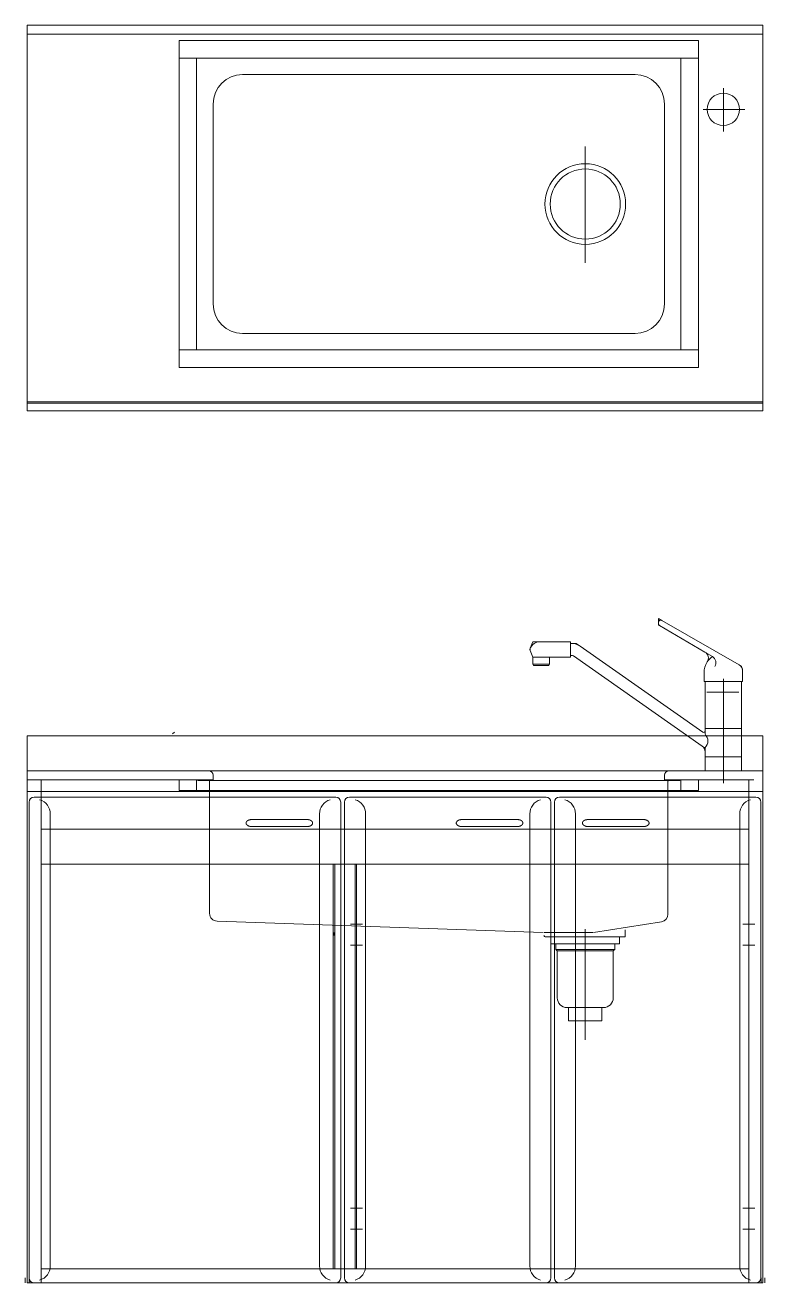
# Model space of a CAD drawing. Header units: metres. Extents: x 249 to 294.6, y -135.5 to -107.4.
# Drawn here: x 288.92 to 289.975, y -126.093 to -124.3 of the extents above; entities that cross this region are included whole.
import ezdxf

# ---------------------------------------------------------------- set-up
doc = ezdxf.new("R2010")
doc.units = ezdxf.units.M
doc.header["$MEASUREMENT"] = 0
doc.layers.add('A. muebles', color=152, linetype='Continuous', lineweight=15)

msp = doc.modelspace()

# ---------------------------------------------------------------- linework, layer by layer
at = {"layer": 'A. muebles'}
for p, q in [((289.9724, -124.2999), (288.9224, -124.2999)), ((288.9224, -124.2999), (288.9224, -124.3129)), ((289.9724, -124.2999), (289.9724, -124.8499)), ((288.9224, -124.3129), (288.9224, -124.8499)), ((288.9224, -124.3129), (289.9724, -124.3129)), ((289.1394, -124.3469), (289.1394, -124.3219)), ((289.1394, -124.3219), (289.8804, -124.3219)), ((289.8804, -124.3219), (289.8804, -124.3469)), ((289.1394, -124.7629), (289.1394, -124.3469)), ((289.1644, -124.3469), (289.1394, -124.3469)), ((289.1644, -124.3469), (289.1644, -124.7629)), ((289.8554, -124.3469), (289.1644, -124.3469)), ((289.8804, -124.3469), (289.8554, -124.3469)), ((289.8554, -124.3469), (289.8554, -124.7629)), ((289.8804, -124.7629), (289.8804, -124.3469)), ((289.7899, -124.3704), (289.2299, -124.3704)), ((289.9159, -124.4514), (289.9159, -124.3898)), ((289.1879, -124.4124), (289.1879, -124.6974)), ((289.8319, -124.6974), (289.8319, -124.4124)), ((289.9389, -124.4199), (289.887, -124.4199)), ((289.9466, -124.4199), (289.9389, -124.4199)), ((289.7189, -124.4731), (289.7189, -124.6389)), ((289.2299, -124.7394), (289.7899, -124.7394)), ((289.1394, -124.7629), (289.1394, -124.7879)), ((289.1644, -124.7629), (289.1394, -124.7629)), ((289.8554, -124.7629), (289.1644, -124.7629)), ((289.8804, -124.7629), (289.8554, -124.7629)), ((289.8804, -124.7879), (289.8804, -124.7629)), ((289.1394, -124.7879), (289.8804, -124.7879)), ((288.9224, -124.8369), (289.9725, -124.8369)), ((289.9716, -124.8389), (288.9224, -124.8389)), ((289.9724, -124.8499), (288.9224, -124.8499)), ((289.8234, -125.151), (289.8234, -125.1458)), ((289.8234, -125.1458), (289.8279, -125.1484)), ((289.8234, -125.1533), (289.8234, -125.151)), ((289.8279, -125.1484), (289.9383, -125.212)), ((289.8234, -125.1551), (289.8234, -125.1533)), ((289.8249, -125.1559), (289.8234, -125.1551)), ((289.8895, -125.1937), (289.8249, -125.1559)), ((289.6439, -125.1788), (289.6405, -125.1881)), ((289.6544, -125.1788), (289.6439, -125.1788)), ((289.6979, -125.1788), (289.6544, -125.1788)), ((289.6979, -125.2008), (289.6979, -125.1788)), ((289.6991, -125.1813), (289.6979, -125.1813)), ((289.706, -125.1813), (289.6991, -125.1813)), ((289.7117, -125.1853), (289.706, -125.1813)), ((289.8868, -125.3079), (289.7117, -125.1853)), ((289.6405, -125.1881), (289.6399, -125.1898)), ((289.6403, -125.1887), (289.6399, -125.1898)), ((289.6399, -125.1898), (289.6405, -125.1915)), ((289.6405, -125.1915), (289.6439, -125.2008)), ((289.6439, -125.2008), (289.6979, -125.2008)), ((289.6439, -125.2008), (289.6439, -125.2108)), ((289.6679, -125.2108), (289.6679, -125.2008)), ((289.6979, -125.1983), (289.6991, -125.1983)), ((289.6991, -125.1983), (289.7007, -125.1983)), ((289.7007, -125.1983), (289.702, -125.1992)), ((289.702, -125.1992), (289.8856, -125.3278)), ((289.9004, -125.2001), (289.8895, -125.1937)), ((289.6439, -125.2108), (289.6679, -125.2108)), ((289.6439, -125.2108), (289.6449, -125.2128)), ((289.6449, -125.2128), (289.6669, -125.2128)), ((289.6669, -125.2128), (289.6679, -125.2108)), ((289.8884, -125.2358), (289.8884, -125.2228)), ((289.9383, -125.212), (289.942, -125.2142)), ((289.9434, -125.2228), (289.9434, -125.2358)), ((289.8884, -125.2358), (289.8914, -125.2358)), ((289.8899, -125.2408), (289.8899, -125.3062)), ((289.9434, -125.2358), (289.8914, -125.2358)), ((289.9159, -125.2317), (289.9159, -125.3806)), ((289.9419, -125.3628), (289.9419, -125.2408)), ((289.8925, -125.2508), (289.9379, -125.2508)), ((289.133, -125.3079), (289.1299, -125.3101)), ((289.9419, -125.3028), (289.8899, -125.3028)), ((289.8899, -125.3062), (289.8899, -125.3101)), ((288.9224, -125.3129), (288.9224, -125.3759)), ((289.1555, -125.3129), (288.9224, -125.3129)), ((289.8643, -125.3129), (289.1555, -125.3129)), ((289.9419, -125.3129), (289.8643, -125.3129)), ((289.8856, -125.3278), (289.8899, -125.3308)), ((289.9419, -125.3129), (289.9724, -125.3129)), ((289.9724, -125.3129), (289.9724, -125.3759)), ((289.8899, -125.336), (289.8899, -125.3308)), ((289.8899, -125.3628), (289.8899, -125.336)), ((289.9419, -125.3428), (289.8899, -125.3428)), ((289.9724, -125.3629), (288.9224, -125.3629)), ((288.9224, -125.3924), (288.9224, -125.3759)), ((288.9224, -125.3924), (288.9224, -125.3759)), ((288.9224, -125.3924), (288.9224, -125.3759)), ((288.9224, -125.3759), (288.9224, -125.3924)), ((288.9224, -125.3924), (288.9224, -125.3759)), ((288.9424, -125.3759), (288.9224, -125.3759)), ((288.9224, -125.3924), (288.9224, -125.3759)), ((288.9224, -125.3759), (288.9224, -125.3924)), ((288.9224, -126.0929), (288.9224, -125.3772)), ((288.9224, -126.0929), (288.9224, -125.3772)), ((288.9224, -126.0929), (288.9224, -125.3772)), ((288.9224, -126.0929), (288.9224, -125.3772)), ((288.9424, -125.3759), (289.1659, -125.3759)), ((288.9424, -125.3934), (288.9424, -125.3759)), ((289.1394, -125.3759), (289.1394, -125.3909)), ((289.1644, -125.3909), (289.1644, -125.3759)), ((289.1659, -125.3759), (289.1879, -125.3759)), ((289.1659, -125.3769), (289.1659, -125.3759)), ((289.1659, -125.3769), (289.8379, -125.3769)), ((289.1829, -125.5663), (289.1829, -125.3779)), ((289.1879, -125.3759), (289.1879, -125.3689)), ((289.8319, -125.3759), (289.8319, -125.3689)), ((289.8331, -125.3757), (289.9594, -125.3757)), ((289.8369, -125.3779), (289.8369, -125.5673)), ((289.8539, -125.3769), (289.8379, -125.3769)), ((289.8539, -125.3759), (289.8539, -125.3769)), ((289.8554, -125.3759), (289.8554, -125.3909)), ((289.8774, -125.3759), (289.8787, -125.3759)), ((289.8774, -125.3759), (289.8787, -125.3759)), ((289.8804, -125.3909), (289.8804, -125.3759)), ((289.9524, -125.4002), (289.9524, -125.3757)), ((289.9724, -125.3924), (289.9724, -125.3759)), ((289.9724, -125.3924), (289.9724, -125.3759)), ((289.9724, -125.3924), (289.9724, -125.3759)), ((289.9724, -125.3759), (289.9724, -125.3924)), ((288.9224, -126.0929), (288.9224, -125.3924)), ((288.9224, -125.3924), (288.9224, -126.0929)), ((288.9224, -126.0929), (288.9224, -125.3924)), ((288.9224, -126.0929), (288.9224, -125.3924)), ((288.9224, -125.3924), (288.9224, -126.0929)), ((288.9224, -126.0929), (288.9224, -125.3924)), ((288.9224, -126.0929), (288.9224, -125.3924)), ((288.9224, -125.4233), (288.9224, -125.3924)), ((288.9224, -126.0929), (288.9224, -125.3924)), ((288.9224, -125.3924), (288.9224, -126.0929)), ((288.9224, -126.0929), (288.9224, -125.3924)), ((288.9224, -126.0929), (288.9224, -125.3924)), ((288.9224, -125.4233), (288.9224, -125.3924)), ((288.9354, -125.3924), (288.9224, -125.3924)), ((288.9224, -125.3924), (288.9224, -126.0929)), ((288.9224, -126.0929), (288.9224, -125.3924)), ((288.9224, -126.0929), (288.9224, -125.3924)), ((288.9224, -125.3924), (288.9224, -126.0929)), ((288.9224, -126.0929), (288.9224, -125.3924)), ((288.9224, -126.0929), (288.9224, -125.3924)), ((288.9224, -125.4233), (288.9224, -125.3924)), ((288.9224, -126.0929), (288.9224, -125.3924)), ((288.9224, -125.3924), (288.9224, -126.0929)), ((288.9224, -126.0929), (288.9224, -125.3924)), ((288.9224, -126.0929), (288.9224, -125.3924)), ((288.9224, -125.4233), (288.9224, -125.3924)), ((289.3629, -125.4004), (288.9324, -125.4004)), ((289.9524, -125.3924), (288.9354, -125.3924)), ((288.9424, -125.4004), (288.9424, -125.3934)), ((288.9424, -125.4969), (288.9424, -125.4004)), ((289.1394, -125.3909), (289.1644, -125.3909)), ((289.1644, -125.3909), (289.8554, -125.3909)), ((289.6629, -125.4004), (289.3824, -125.4004)), ((289.9624, -125.4004), (289.6819, -125.4004)), ((289.8554, -125.3909), (289.8804, -125.3909)), ((289.8969, -125.3924), (289.9469, -125.3924)), ((289.8969, -125.3924), (289.9469, -125.3924)), ((289.9524, -125.3924), (289.9724, -125.3924)), ((289.9524, -125.3924), (289.9524, -125.4004)), ((289.9524, -125.4967), (289.9524, -125.4002)), ((289.9724, -125.3924), (289.9724, -126.0929)), ((289.9724, -125.3924), (289.9724, -126.0929)), ((289.9724, -126.0929), (289.9724, -125.3924)), ((289.9724, -126.0929), (289.9724, -125.3924)), ((289.9724, -126.0929), (289.9724, -125.3924)), ((289.9724, -125.3924), (289.9724, -126.0929)), ((289.9724, -126.0929), (289.9724, -125.3924)), ((289.9724, -125.4233), (289.9724, -125.3924)), ((289.9724, -126.0929), (289.9724, -125.3924)), ((289.9724, -125.3924), (289.9724, -126.0929)), ((289.9724, -126.0929), (289.9724, -125.3924)), ((289.9724, -126.0929), (289.9724, -125.3924)), ((289.9724, -125.4233), (289.9724, -125.3924)), ((288.9224, -126.0929), (288.9224, -125.4029)), ((288.9224, -126.0929), (288.9224, -125.4029)), ((288.9224, -126.0929), (288.9224, -125.4029)), ((288.9224, -126.0929), (288.9224, -125.4029)), ((288.9224, -126.0929), (288.9224, -125.4029)), ((288.9254, -126.0859), (288.9254, -125.4074)), ((289.3699, -126.0859), (289.3699, -125.4074)), ((289.3754, -126.0859), (289.3754, -125.4074)), ((289.6699, -126.0859), (289.6699, -125.4074)), ((289.6749, -126.0859), (289.6749, -125.4074)), ((289.9694, -126.0859), (289.9694, -125.4074)), ((289.9724, -126.0929), (289.9724, -125.4029)), ((289.9724, -126.0929), (289.9724, -125.4029)), ((288.9554, -126.0689), (288.9554, -125.4244)), ((289.2429, -125.4324), (289.3219, -125.4324)), ((289.3399, -126.0689), (289.3399, -125.4244)), ((289.3399, -125.4244), (289.3399, -126.0689)), ((289.4054, -126.0689), (289.4054, -125.4244)), ((289.5428, -125.4324), (289.6218, -125.4324)), ((289.6399, -126.0689), (289.6399, -125.4244)), ((289.7049, -126.0689), (289.7049, -125.4244)), ((289.7229, -125.4324), (289.8019, -125.4324)), ((289.9394, -125.4244), (289.9394, -126.0689)), ((288.9424, -125.4459), (289.9524, -125.4459)), ((289.2429, -125.4424), (289.3219, -125.4424)), ((289.5428, -125.4424), (289.6218, -125.4424)), ((289.7229, -125.4424), (289.8019, -125.4424)), ((288.9424, -125.4959), (289.3574, -125.4959)), ((288.9424, -125.4969), (288.9424, -126.0729)), ((289.3574, -125.4959), (289.3904, -125.4959)), ((289.3594, -125.4959), (289.3594, -126.0729)), ((289.3614, -126.0729), (289.3614, -125.4959)), ((289.3904, -125.4959), (289.3924, -125.4959)), ((289.3904, -126.0729), (289.3904, -125.4959)), ((289.3924, -126.0729), (289.3924, -125.4959)), ((289.3924, -125.4959), (289.9524, -125.4959)), ((289.9524, -125.4967), (289.9524, -126.0727)), ((289.1935, -125.5772), (289.6589, -125.5935)), ((289.3838, -125.5814), (289.4009, -125.5814)), ((289.8276, -125.5782), (289.7307, -125.5933)), ((289.9438, -125.5814), (289.9609, -125.5814)), ((289.3599, -125.5945), (289.3599, -125.5975)), ((289.7299, -125.5934), (289.6601, -125.5934)), ((289.7189, -125.5995), (289.6619, -125.5995)), ((289.6699, -125.6095), (289.6699, -125.5995)), ((289.7189, -125.5886), (289.7189, -125.7466)), ((289.7189, -125.5995), (289.7759, -125.5995)), ((289.7679, -125.6095), (289.7679, -125.5995)), ((289.7759, -125.5995), (289.7759, -125.5895)), ((289.3838, -125.6114), (289.4009, -125.6114)), ((289.6754, -125.6095), (289.6699, -125.6095)), ((289.6754, -125.6095), (289.7624, -125.6095)), ((289.6769, -125.6095), (289.6769, -125.6175)), ((289.6769, -125.6175), (289.7609, -125.6175)), ((289.6769, -125.6175), (289.6789, -125.6195)), ((289.7589, -125.6195), (289.7609, -125.6175)), ((289.7609, -125.6175), (289.7609, -125.6095)), ((289.7624, -125.6095), (289.7679, -125.6095)), ((289.9438, -125.6114), (289.9609, -125.6114)), ((289.6789, -125.6195), (289.7589, -125.6195)), ((289.6789, -125.6865), (289.6789, -125.6195)), ((289.7589, -125.6865), (289.7589, -125.6195)), ((289.6952, -125.7005), (289.6929, -125.7005)), ((289.6952, -125.7005), (289.7426, -125.7005)), ((289.6952, -125.7195), (289.6952, -125.7005)), ((289.7426, -125.7005), (289.7449, -125.7005)), ((289.7426, -125.7195), (289.7426, -125.7005)), ((289.6952, -125.7195), (289.7426, -125.7195)), ((289.3838, -125.9864), (289.4009, -125.9864)), ((289.9438, -125.9864), (289.9609, -125.9864)), ((289.3838, -126.0164), (289.4009, -126.0164)), ((289.9438, -126.0164), (289.9609, -126.0164)), ((288.9424, -126.0729), (289.3574, -126.0729)), ((288.9424, -126.0729), (288.9424, -126.0929)), ((289.3574, -126.0729), (289.3904, -126.0729)), ((289.3904, -126.0729), (289.3924, -126.0729)), ((289.3924, -126.0729), (289.9524, -126.0729)), ((289.9524, -126.0929), (289.9524, -126.0729)), ((288.9197, -126.0929), (288.9197, -126.0859)), ((288.9197, -126.0929), (288.9197, -126.0859)), ((288.9197, -126.0929), (288.9197, -126.0859)), ((288.9197, -126.0929), (288.9197, -126.0859)), ((288.9224, -126.0929), (288.9324, -126.0929)), ((288.9252, -126.0859), (288.9252, -126.0929)), ((288.9252, -126.0859), (288.9252, -126.0929)), ((288.9424, -126.0929), (288.9324, -126.0929)), ((289.6749, -126.0929), (288.9424, -126.0929)), ((289.9524, -126.0929), (289.6699, -126.0929)), ((289.9524, -126.0929), (289.6819, -126.0929)), ((289.9724, -126.0929), (289.9524, -126.0929)), ((289.9524, -126.0929), (289.9624, -126.0929)), ((289.9524, -126.0929), (289.9724, -126.0929)), ((289.9694, -126.0929), (289.9724, -126.0929)), ((289.9697, -126.0929), (289.9697, -126.0859)), ((289.9752, -126.0859), (289.9752, -126.0929))]:
    msp.add_line(p, q, dxfattribs=at)
for centre, radius in [((289.9159, -124.4199), 0.023), ((289.7189, -124.5549), 0.0575), ((289.7189, -124.5549), 0.05)]:
    msp.add_circle(centre, radius, dxfattribs=at)
for centre, radius, start, end in [((289.2299, -124.4124), 0.042, 90, 180), ((289.7899, -124.4124), 0.042, 0, 90), ((289.2299, -124.6974), 0.042, 180, 270), ((289.7899, -124.6974), 0.042, 270, 0), ((289.8264, -125.151), 0.003, 60.0374, 180), ((289.8264, -125.1533), 0.003, 180, 239.7033), ((289.6544, -125.1938), 0.015, 90, 160.0169), ((289.6991, -125.2033), 0.022, 55, 90), ((289.6452, -125.1898), 0.005, 160.0169, 199.9831), ((289.6991, -125.2033), 0.005, 55, 90), ((289.8845, -125.2023), 0.01, 326.8854, 59.7033), ((289.9159, -125.2228), 0.0275, 124.1929, 146.8854), ((289.8954, -125.2087), 0.01, 326.8854, 59.7033), ((289.9159, -125.2228), 0.0275, 146.8854, 180), ((289.9333, -125.2207), 0.01, 6.9535, 60.0374), ((289.9159, -125.2228), 0.0275, 6.9535, 18.2708), ((289.9159, -125.2228), 0.0275, 0, 6.9535), ((289.9159, -125.2408), 0.026, 168.9125, 180), ((289.9159, -125.2408), 0.026, 0, 11.0865), ((289.8879, -125.3062), 0.002, 235, 0), ((289.8809, -125.3204), 0.013, 313.783, 46.217), ((289.8799, -125.336), 0.01, 0, 55), ((289.1819, -125.3689), 0.006, 0, 90), ((289.8379, -125.3689), 0.006, 90, 180), ((289.1819, -125.3779), 0.001, 0, 90), ((289.8379, -125.3779), 0.001, 90, 180), ((288.9324, -125.4074), 0.007, 90, 180), ((289.3629, -125.4074), 0.007, 0, 90), ((289.3824, -125.4074), 0.007, 90, 180), ((289.6629, -125.4074), 0.007, 0, 90), ((289.6819, -125.4074), 0.007, 90, 180), ((289.9624, -125.4074), 0.007, 0, 90), ((288.9354, -125.4237), 0.02, 358.1047, 75.6351), ((289.3599, -125.4237), 0.02, 104.3649, 181.8953), ((289.3855, -125.4237), 0.02, 358.1047, 75.6351), ((289.6599, -125.4237), 0.02, 104.3649, 181.8953), ((289.6849, -125.4237), 0.02, 358.1047, 75.6351), ((289.9594, -125.4237), 0.02, 104.3649, 181.8953), ((289.2384, -125.4374), 0.00355, 169.2276, 176.3337), ((289.2374, -125.4374), 0.00248, 176.3337, 180.4016), ((289.238, -125.4374), 0.0031, 180.0043, 184.8762), ((289.2381, -125.4374), 0.00322, 184.8762, 191.144), ((289.2394, -125.4378), 0.00456, 159.9859, 162.2957), ((289.2379, -125.4373), 0.00294, 162.2957, 169.2276), ((289.2382, -125.4374), 0.0033, 191.144, 198.9148), ((289.2378, -125.4372), 0.00285, 156.2904, 159.9859), ((289.2398, -125.4381), 0.00507, 154.2156, 156.2904), ((289.2402, -125.4385), 0.00554, 148.7675, 150.7394), ((289.238, -125.4372), 0.00303, 150.7394, 154.2156), ((289.2382, -125.4373), 0.00328, 145.3183, 148.7675), ((289.2407, -125.439), 0.00625, 143.5086, 145.3183), ((289.2385, -125.4374), 0.00355, 140.3174, 143.5086), ((289.2414, -125.4397), 0.00725, 138.7563, 140.3174), ((289.2388, -125.4375), 0.00387, 135.7052, 138.7563), ((289.2418, -125.4404), 0.00805, 134.1771, 135.7052), ((289.2391, -125.4377), 0.00421, 131.2527, 134.1771), ((289.2426, -125.4416), 0.00941, 129.9449, 131.2527), ((289.2394, -125.4378), 0.00454, 127.2354, 129.9449), ((289.2433, -125.4429), 0.0109, 126.0564, 127.2354), ((289.2398, -125.4381), 0.00498, 123.3768, 126.0564), ((289.2438, -125.4442), 0.0123, 122.2893, 123.3768), ((289.2401, -125.4383), 0.00531, 119.7768, 122.2893), ((289.2446, -125.4463), 0.0144, 118.8533, 119.7768), ((289.2404, -125.4386), 0.00573, 116.442, 118.8533), ((289.2449, -125.4477), 0.0159, 115.5415, 116.442), ((289.2407, -125.4389), 0.00609, 113.1929, 115.5415), ((289.2455, -125.4501), 0.0183, 112.4105, 113.1929), ((289.241, -125.4391), 0.0064, 110.1778, 112.4105), ((289.2459, -125.4525), 0.0207, 109.4685, 110.1778), ((289.2416, -125.4403), 0.0077, 106.5271, 109.4685), ((289.2442, -125.4492), 0.017, 105.1972, 106.5271), ((289.2419, -125.4407), 0.00817, 102.4273, 105.1972), ((289.2437, -125.4487), 0.0164, 100.5124, 102.4273), ((289.2424, -125.4418), 0.00935, 97.1645, 100.5124), ((289.243, -125.4465), 0.0141, 90.9665, 97.1645), ((289.3219, -125.4451), 0.0128, 83.747, 90.6189), ((289.322, -125.4444), 0.012, 81.1432, 83.747), ((289.322, -125.4446), 0.0122, 78.5704, 81.1432), ((289.3222, -125.4436), 0.0112, 76.498, 78.5704), ((289.3221, -125.4439), 0.0115, 74.5296, 76.498), ((289.3224, -125.4428), 0.0103, 72.3417, 74.5296), ((289.3223, -125.443), 0.0106, 70.2, 72.3417), ((289.3227, -125.4419), 0.00939, 68.6765, 70.2), ((289.3225, -125.4424), 0.00997, 67.242, 68.6765), ((289.323, -125.4413), 0.00873, 65.6038, 67.242), ((289.3228, -125.4417), 0.00922, 64.0521, 65.6038), ((289.3233, -125.4408), 0.00814, 62.2949, 64.0521), ((289.3231, -125.4411), 0.00854, 60.7328, 62.2949), ((289.3236, -125.4401), 0.00744, 58.9394, 60.7328), ((289.3235, -125.4404), 0.00774, 57.2153, 58.9394), ((289.324, -125.4396), 0.00681, 55.2562, 57.2153), ((289.3238, -125.4398), 0.00705, 53.3637, 55.2562), ((289.3243, -125.4392), 0.00622, 51.3863, 53.3637), ((289.3242, -125.4393), 0.00636, 49.4512, 51.3863), ((289.3247, -125.4387), 0.00562, 47.2623, 49.4512), ((289.3246, -125.4388), 0.00571, 45.1094, 47.2623), ((289.3251, -125.4383), 0.0051, 42.6983, 45.1094), ((289.325, -125.4384), 0.00518, 40.5145, 42.6983), ((289.3254, -125.438), 0.00462, 38.066, 40.5145), ((289.3254, -125.4381), 0.00466, 35.6392, 38.066), ((289.3258, -125.4378), 0.00419, 32.9371, 35.6392), ((289.3258, -125.4378), 0.00421, 30.249, 32.9371), ((289.3261, -125.4376), 0.00382, 27.4949, 30.249), ((289.326, -125.4376), 0.00391, 24.8009, 27.4949), ((289.3264, -125.4375), 0.00355, 21.8365, 24.8009), ((289.3263, -125.4375), 0.0036, 18.9148, 21.8365), ((289.3266, -125.4374), 0.0033, 11.144, 18.9148), ((289.3267, -125.4374), 0.00322, 4.8762, 11.144), ((289.3264, -125.4373), 0.00355, 349.2276, 356.3337), ((289.327, -125.4374), 0.00294, 342.2957, 349.2276), ((289.3268, -125.4374), 0.0031, 0.0043, 4.8762), ((289.3274, -125.4374), 0.00248, 356.3337, 0.4016), ((289.5384, -125.4374), 0.00355, 169.2276, 176.3337), ((289.5373, -125.4374), 0.00248, 176.3337, 180.4016), ((289.5379, -125.4374), 0.0031, 180.0043, 184.8762), ((289.5378, -125.4373), 0.00294, 162.2957, 169.2276), ((289.5381, -125.4374), 0.00322, 184.8762, 191.144), ((289.5381, -125.4374), 0.0033, 191.144, 198.9148), ((289.5377, -125.4372), 0.00285, 156.2904, 159.9859), ((289.5393, -125.4378), 0.00456, 159.9859, 162.2957), ((289.5398, -125.4381), 0.00507, 154.2156, 156.2904), ((289.5379, -125.4372), 0.00303, 150.7394, 154.2156), ((289.5401, -125.4385), 0.00554, 148.7675, 150.7394), ((289.5382, -125.4373), 0.00328, 145.3183, 148.7675), ((289.5406, -125.439), 0.00625, 143.5086, 145.3183), ((289.5384, -125.4374), 0.00355, 140.3174, 143.5086), ((289.5413, -125.4397), 0.00725, 138.7563, 140.3174), ((289.5388, -125.4375), 0.00387, 135.7052, 138.7563), ((289.5417, -125.4404), 0.00805, 134.1771, 135.7052), ((289.5391, -125.4377), 0.00421, 131.2527, 134.1771), ((289.5425, -125.4416), 0.00941, 129.9449, 131.2527), ((289.5394, -125.4378), 0.00454, 127.2354, 129.9449), ((289.5432, -125.4429), 0.0109, 126.0564, 127.2354), ((289.5397, -125.4381), 0.00498, 123.3768, 126.0564), ((289.5437, -125.4442), 0.0123, 122.2893, 123.3768), ((289.54, -125.4383), 0.00531, 119.7768, 122.2893), ((289.5446, -125.4463), 0.0144, 118.8533, 119.7768), ((289.5404, -125.4386), 0.00573, 116.442, 118.8533), ((289.5449, -125.4477), 0.0159, 115.5415, 116.442), ((289.5407, -125.4389), 0.00609, 113.1929, 115.5415), ((289.5455, -125.4501), 0.0183, 112.4105, 113.1929), ((289.5409, -125.4391), 0.0064, 110.1778, 112.4105), ((289.5459, -125.4525), 0.0207, 109.4685, 110.1778), ((289.5415, -125.4403), 0.0077, 106.5271, 109.4685), ((289.5442, -125.4492), 0.017, 105.1972, 106.5271), ((289.5419, -125.4407), 0.00817, 102.4273, 105.1972), ((289.5436, -125.4487), 0.0164, 100.5124, 102.4273), ((289.5423, -125.4418), 0.00935, 97.1645, 100.5124), ((289.5429, -125.4465), 0.0141, 90.9665, 97.1645), ((289.6218, -125.4451), 0.0128, 83.747, 90.6189), ((289.6219, -125.4444), 0.012, 81.1432, 83.747), ((289.6219, -125.4446), 0.0122, 78.5704, 81.1432), ((289.6221, -125.4436), 0.0112, 76.498, 78.5704), ((289.622, -125.4439), 0.0115, 74.5296, 76.498), ((289.6223, -125.4428), 0.0103, 72.3417, 74.5296), ((289.6223, -125.443), 0.0106, 70.2, 72.3417), ((289.6227, -125.4419), 0.00939, 68.6765, 70.2), ((289.6225, -125.4424), 0.00997, 67.242, 68.6765), ((289.6229, -125.4413), 0.00873, 65.6038, 67.242), ((289.6227, -125.4417), 0.00922, 64.0521, 65.6038), ((289.6232, -125.4408), 0.00814, 62.2949, 64.0521), ((289.623, -125.4411), 0.00854, 60.7328, 62.2949), ((289.6236, -125.4401), 0.00744, 58.9394, 60.7328), ((289.6234, -125.4404), 0.00774, 57.2153, 58.9394), ((289.6239, -125.4396), 0.00681, 55.2562, 57.2153), ((289.6238, -125.4398), 0.00705, 53.3637, 55.2562), ((289.6243, -125.4392), 0.00622, 51.3863, 53.3637), ((289.6242, -125.4393), 0.00636, 49.4512, 51.3863), ((289.6247, -125.4387), 0.00562, 47.2623, 49.4512), ((289.6246, -125.4388), 0.00571, 45.1094, 47.2623), ((289.625, -125.4383), 0.0051, 42.6983, 45.1094), ((289.625, -125.4384), 0.00518, 40.5145, 42.6983), ((289.6254, -125.438), 0.00462, 38.066, 40.5145), ((289.6254, -125.4381), 0.00466, 35.6392, 38.066), ((289.6257, -125.4378), 0.00419, 32.9371, 35.6392), ((289.6257, -125.4378), 0.00421, 30.249, 32.9371), ((289.6261, -125.4376), 0.00382, 27.4949, 30.249), ((289.626, -125.4376), 0.00391, 24.8009, 27.4949), ((289.6263, -125.4375), 0.00355, 21.8365, 24.8009), ((289.6263, -125.4375), 0.0036, 18.9148, 21.8365), ((289.6265, -125.4374), 0.0033, 11.144, 18.9148), ((289.6269, -125.4374), 0.00294, 342.2957, 349.2276), ((289.6266, -125.4374), 0.00322, 4.8762, 11.144), ((289.6267, -125.4374), 0.0031, 0.0043, 4.8762), ((289.6274, -125.4374), 0.00248, 356.3337, 0.4016), ((289.6263, -125.4373), 0.00355, 349.2276, 356.3337), ((289.7184, -125.4374), 0.00355, 169.2276, 176.3337), ((289.7174, -125.4374), 0.00248, 176.3337, 180.4016), ((289.718, -125.4374), 0.0031, 180.0043, 184.8762), ((289.7181, -125.4374), 0.00322, 184.8762, 191.144), ((289.7194, -125.4378), 0.00456, 159.9859, 162.2957), ((289.7179, -125.4373), 0.00294, 162.2957, 169.2276), ((289.7182, -125.4374), 0.0033, 191.144, 198.9148), ((289.7178, -125.4372), 0.00285, 156.2904, 159.9859), ((289.7198, -125.4381), 0.00507, 154.2156, 156.2904), ((289.7202, -125.4385), 0.00554, 148.7675, 150.7394), ((289.718, -125.4372), 0.00303, 150.7394, 154.2156), ((289.7182, -125.4373), 0.00328, 145.3183, 148.7675), ((289.7207, -125.439), 0.00625, 143.5086, 145.3183), ((289.7185, -125.4374), 0.00355, 140.3174, 143.5086), ((289.7214, -125.4397), 0.00725, 138.7563, 140.3174), ((289.7188, -125.4375), 0.00387, 135.7052, 138.7563), ((289.7218, -125.4404), 0.00805, 134.1771, 135.7052), ((289.7191, -125.4377), 0.00421, 131.2527, 134.1771), ((289.7226, -125.4416), 0.00941, 129.9449, 131.2527), ((289.7194, -125.4378), 0.00454, 127.2354, 129.9449), ((289.7233, -125.4429), 0.0109, 126.0564, 127.2354), ((289.7198, -125.4381), 0.00498, 123.3768, 126.0564), ((289.7238, -125.4442), 0.0123, 122.2893, 123.3768), ((289.7201, -125.4383), 0.00531, 119.7768, 122.2893), ((289.7246, -125.4463), 0.0144, 118.8533, 119.7768), ((289.7204, -125.4386), 0.00573, 116.442, 118.8533), ((289.7249, -125.4477), 0.0159, 115.5415, 116.442), ((289.7207, -125.4389), 0.00609, 113.1929, 115.5415), ((289.7255, -125.4501), 0.0183, 112.4105, 113.1929), ((289.721, -125.4391), 0.0064, 110.1778, 112.4105), ((289.7259, -125.4525), 0.0207, 109.4685, 110.1778), ((289.7216, -125.4403), 0.0077, 106.5271, 109.4685), ((289.7242, -125.4492), 0.017, 105.1972, 106.5271), ((289.7219, -125.4407), 0.00817, 102.4273, 105.1972), ((289.7237, -125.4487), 0.0164, 100.5124, 102.4273), ((289.7224, -125.4418), 0.00935, 97.1645, 100.5124), ((289.723, -125.4465), 0.0141, 90.9665, 97.1645), ((289.8019, -125.4451), 0.0128, 83.747, 90.6189), ((289.802, -125.4444), 0.012, 81.1432, 83.747), ((289.802, -125.4446), 0.0122, 78.5704, 81.1432), ((289.8022, -125.4436), 0.0112, 76.498, 78.5704), ((289.8021, -125.4439), 0.0115, 74.5296, 76.498), ((289.8024, -125.4428), 0.0103, 72.3417, 74.5296), ((289.8023, -125.443), 0.0106, 70.2, 72.3417), ((289.8027, -125.4419), 0.00939, 68.6765, 70.2), ((289.8025, -125.4424), 0.00997, 67.242, 68.6765), ((289.803, -125.4413), 0.00873, 65.6038, 67.242), ((289.8028, -125.4417), 0.00922, 64.0521, 65.6038), ((289.8033, -125.4408), 0.00814, 62.2949, 64.0521), ((289.8031, -125.4411), 0.00854, 60.7328, 62.2949), ((289.8036, -125.4401), 0.00744, 58.9394, 60.7328), ((289.8035, -125.4404), 0.00774, 57.2153, 58.9394), ((289.804, -125.4396), 0.00681, 55.2562, 57.2153), ((289.8038, -125.4398), 0.00705, 53.3637, 55.2562), ((289.8043, -125.4392), 0.00622, 51.3863, 53.3637), ((289.8042, -125.4393), 0.00636, 49.4512, 51.3863), ((289.8047, -125.4387), 0.00562, 47.2623, 49.4512), ((289.8046, -125.4388), 0.00571, 45.1094, 47.2623), ((289.8051, -125.4383), 0.0051, 42.6983, 45.1094), ((289.805, -125.4384), 0.00518, 40.5145, 42.6983), ((289.8054, -125.438), 0.00462, 38.066, 40.5145), ((289.8054, -125.4381), 0.00466, 35.6392, 38.066), ((289.8058, -125.4378), 0.00419, 32.9371, 35.6392), ((289.8058, -125.4378), 0.00421, 30.249, 32.9371), ((289.8061, -125.4376), 0.00382, 27.4949, 30.249), ((289.806, -125.4376), 0.00391, 24.8009, 27.4949), ((289.8064, -125.4375), 0.00355, 21.8365, 24.8009), ((289.8063, -125.4375), 0.0036, 18.9148, 21.8365), ((289.8066, -125.4374), 0.0033, 11.144, 18.9148), ((289.8067, -125.4374), 0.00322, 4.8762, 11.144), ((289.8064, -125.4373), 0.00355, 349.2276, 356.3337), ((289.807, -125.4374), 0.00294, 342.2957, 349.2276), ((289.8068, -125.4374), 0.0031, 0.0043, 4.8762), ((289.8074, -125.4374), 0.00248, 356.3337, 0.4016), ((289.2385, -125.4373), 0.0036, 198.9148, 201.8365), ((289.2384, -125.4373), 0.00355, 201.8365, 204.8009), ((289.2388, -125.4371), 0.00391, 204.8009, 207.4949), ((289.2387, -125.4372), 0.00382, 207.4949, 210.249), ((289.239, -125.437), 0.00421, 210.249, 212.9371), ((289.239, -125.437), 0.00419, 212.9371, 215.6392), ((289.2394, -125.4367), 0.00466, 215.6392, 218.066), ((289.2394, -125.4367), 0.00462, 218.066, 220.5145), ((289.2398, -125.4364), 0.00518, 220.5145, 222.6983), ((289.2397, -125.4364), 0.0051, 222.6983, 225.1094), ((289.2402, -125.436), 0.00571, 225.1094, 227.2623), ((289.2401, -125.4361), 0.00562, 227.2623, 229.4512), ((289.2406, -125.4355), 0.00636, 229.4512, 231.3863), ((289.2405, -125.4356), 0.00622, 231.3863, 233.3637), ((289.241, -125.4349), 0.00705, 233.3637, 235.2562), ((289.2408, -125.4351), 0.00681, 235.2562, 237.2153), ((289.2413, -125.4344), 0.00774, 237.2153, 238.9394), ((289.2412, -125.4346), 0.00744, 238.9394, 240.7328), ((289.2417, -125.4336), 0.00854, 240.7328, 242.2949), ((289.2415, -125.434), 0.00814, 242.2949, 244.0521), ((289.242, -125.433), 0.00922, 244.0521, 245.6038), ((289.2418, -125.4335), 0.00873, 245.6038, 247.242), ((289.2423, -125.4323), 0.00997, 247.242, 248.6765), ((289.2421, -125.4329), 0.00939, 248.6765, 250.2), ((289.2425, -125.4318), 0.0106, 250.2, 252.3417), ((289.2424, -125.432), 0.0103, 252.3417, 254.5296), ((289.2427, -125.4309), 0.0115, 254.5296, 256.498), ((289.2427, -125.4312), 0.0112, 256.498, 258.5704), ((289.2428, -125.4302), 0.0122, 258.5704, 261.1432), ((289.2428, -125.4303), 0.012, 261.1432, 263.747), ((289.2429, -125.4296), 0.0128, 263.747, 269.9322), ((289.2429, -125.4296), 0.0128, 269.9322, 270.6189), ((289.3218, -125.4283), 0.0141, 270.9665, 277.1645), ((289.3224, -125.433), 0.00935, 277.1645, 280.5124), ((289.3211, -125.4261), 0.0164, 280.5124, 282.4273), ((289.3229, -125.4341), 0.00817, 282.4273, 285.1972), ((289.3206, -125.4256), 0.017, 285.1972, 286.5271), ((289.3232, -125.4345), 0.0077, 286.5271, 289.4685), ((289.3189, -125.4222), 0.0207, 289.4685, 290.1778), ((289.3238, -125.4357), 0.0064, 290.1778, 292.4105), ((289.3193, -125.4247), 0.0183, 292.4105, 293.1929), ((289.3241, -125.4359), 0.00609, 293.1929, 295.5415), ((289.3199, -125.427), 0.0159, 295.5415, 296.442), ((289.3244, -125.4361), 0.00573, 296.442, 298.8533), ((289.3202, -125.4285), 0.0144, 298.8533, 299.7768), ((289.3247, -125.4364), 0.00531, 299.7768, 302.2893), ((289.321, -125.4306), 0.0123, 302.2893, 303.3768), ((289.325, -125.4366), 0.00498, 303.3768, 306.0564), ((289.3215, -125.4319), 0.0109, 306.0564, 307.2354), ((289.3254, -125.4369), 0.00454, 307.2354, 309.9449), ((289.3222, -125.4332), 0.00941, 309.9449, 311.2527), ((289.3257, -125.4371), 0.00421, 311.2527, 314.1771), ((289.323, -125.4343), 0.00805, 314.1771, 315.7052), ((289.326, -125.4373), 0.00387, 315.7052, 318.7563), ((289.3234, -125.435), 0.00725, 318.7563, 320.3174), ((289.3263, -125.4374), 0.00355, 320.3174, 323.5086), ((289.3241, -125.4358), 0.00625, 323.5086, 325.3183), ((289.3266, -125.4375), 0.00328, 325.3183, 328.7675), ((289.3246, -125.4363), 0.00554, 328.7675, 330.7394), ((289.325, -125.4366), 0.00507, 334.2156, 336.2904), ((289.3268, -125.4375), 0.00303, 330.7394, 334.2156), ((289.327, -125.4375), 0.00285, 336.2904, 339.9859), ((289.3254, -125.4369), 0.00456, 339.9859, 342.2957), ((289.5384, -125.4373), 0.0036, 198.9148, 201.8365), ((289.5384, -125.4373), 0.00355, 201.8365, 204.8009), ((289.5387, -125.4371), 0.00391, 204.8009, 207.4949), ((289.5386, -125.4372), 0.00382, 207.4949, 210.249), ((289.539, -125.437), 0.00421, 210.249, 212.9371), ((289.5389, -125.437), 0.00419, 212.9371, 215.6392), ((289.5393, -125.4367), 0.00466, 215.6392, 218.066), ((289.5393, -125.4367), 0.00462, 218.066, 220.5145), ((289.5397, -125.4364), 0.00518, 220.5145, 222.6983), ((289.5397, -125.4364), 0.0051, 222.6983, 225.1094), ((289.5401, -125.436), 0.00571, 225.1094, 227.2623), ((289.54, -125.4361), 0.00562, 227.2623, 229.4512), ((289.5405, -125.4355), 0.00636, 229.4512, 231.3863), ((289.5404, -125.4356), 0.00622, 231.3863, 233.3637), ((289.5409, -125.4349), 0.00705, 233.3637, 235.2562), ((289.5408, -125.4351), 0.00681, 235.2562, 237.2153), ((289.5413, -125.4344), 0.00774, 237.2153, 238.9394), ((289.5411, -125.4346), 0.00744, 238.9394, 240.7328), ((289.5417, -125.4336), 0.00854, 240.7328, 242.2949), ((289.5415, -125.434), 0.00814, 242.2949, 244.0521), ((289.542, -125.433), 0.00922, 244.0521, 245.6038), ((289.5418, -125.4335), 0.00873, 245.6038, 247.242), ((289.5422, -125.4323), 0.00997, 247.242, 248.6765), ((289.542, -125.4329), 0.00939, 248.6765, 250.2), ((289.5424, -125.4318), 0.0106, 250.2, 252.3417), ((289.5424, -125.432), 0.0103, 252.3417, 254.5296), ((289.5427, -125.4309), 0.0115, 254.5296, 256.498), ((289.5426, -125.4312), 0.0112, 256.498, 258.5704), ((289.5428, -125.4302), 0.0122, 258.5704, 261.1432), ((289.5428, -125.4303), 0.012, 261.1432, 263.747), ((289.5428, -125.4296), 0.0128, 263.747, 269.9322), ((289.5428, -125.4296), 0.0128, 269.9322, 270.6189), ((289.6217, -125.4283), 0.0141, 270.9665, 277.1645), ((289.6223, -125.433), 0.00935, 277.1645, 280.5124), ((289.6211, -125.4261), 0.0164, 280.5124, 282.4273), ((289.6228, -125.4341), 0.00817, 282.4273, 285.1972), ((289.6205, -125.4256), 0.017, 285.1972, 286.5271), ((289.6232, -125.4345), 0.0077, 286.5271, 289.4685), ((289.6188, -125.4222), 0.0207, 289.4685, 290.1778), ((289.6237, -125.4357), 0.0064, 290.1778, 292.4105), ((289.6192, -125.4247), 0.0183, 292.4105, 293.1929), ((289.624, -125.4359), 0.00609, 293.1929, 295.5415), ((289.6198, -125.427), 0.0159, 295.5415, 296.442), ((289.6243, -125.4361), 0.00573, 296.442, 298.8533), ((289.6201, -125.4285), 0.0144, 298.8533, 299.7768), ((289.6247, -125.4364), 0.00531, 299.7768, 302.2893), ((289.6209, -125.4306), 0.0123, 302.2893, 303.3768), ((289.6249, -125.4366), 0.00498, 303.3768, 306.0564), ((289.6215, -125.4319), 0.0109, 306.0564, 307.2354), ((289.6253, -125.4369), 0.00454, 307.2354, 309.9449), ((289.6222, -125.4332), 0.00941, 309.9449, 311.2527), ((289.6256, -125.4371), 0.00421, 311.2527, 314.1771), ((289.6229, -125.4343), 0.00805, 314.1771, 315.7052), ((289.6259, -125.4373), 0.00387, 315.7052, 318.7563), ((289.6234, -125.435), 0.00725, 318.7563, 320.3174), ((289.6262, -125.4374), 0.00355, 320.3174, 323.5086), ((289.6241, -125.4358), 0.00625, 323.5086, 325.3183), ((289.6265, -125.4375), 0.00328, 325.3183, 328.7675), ((289.6246, -125.4363), 0.00554, 328.7675, 330.7394), ((289.6268, -125.4375), 0.00303, 330.7394, 334.2156), ((289.6249, -125.4366), 0.00507, 334.2156, 336.2904), ((289.6254, -125.4369), 0.00456, 339.9859, 342.2957), ((289.627, -125.4375), 0.00285, 336.2904, 339.9859), ((289.7185, -125.4373), 0.0036, 198.9148, 201.8365), ((289.7184, -125.4373), 0.00355, 201.8365, 204.8009), ((289.7188, -125.4371), 0.00391, 204.8009, 207.4949), ((289.7187, -125.4372), 0.00382, 207.4949, 210.249), ((289.719, -125.437), 0.00421, 210.249, 212.9371), ((289.719, -125.437), 0.00419, 212.9371, 215.6392), ((289.7194, -125.4367), 0.00466, 215.6392, 218.066), ((289.7194, -125.4367), 0.00462, 218.066, 220.5145), ((289.7198, -125.4364), 0.00518, 220.5145, 222.6983), ((289.7197, -125.4364), 0.0051, 222.6983, 225.1094), ((289.7202, -125.436), 0.00571, 225.1094, 227.2623), ((289.7201, -125.4361), 0.00562, 227.2623, 229.4512), ((289.7206, -125.4355), 0.00636, 229.4512, 231.3863), ((289.7205, -125.4356), 0.00622, 231.3863, 233.3637), ((289.721, -125.4349), 0.00705, 233.3637, 235.2562), ((289.7208, -125.4351), 0.00681, 235.2562, 237.2153), ((289.7213, -125.4344), 0.00774, 237.2153, 238.9394), ((289.7212, -125.4346), 0.00744, 238.9394, 240.7328), ((289.7217, -125.4336), 0.00854, 240.7328, 242.2949), ((289.7215, -125.434), 0.00814, 242.2949, 244.0521), ((289.722, -125.433), 0.00922, 244.0521, 245.6038), ((289.7218, -125.4335), 0.00873, 245.6038, 247.242), ((289.7223, -125.4323), 0.00997, 247.242, 248.6765), ((289.7221, -125.4329), 0.00939, 248.6765, 250.2), ((289.7225, -125.4318), 0.0106, 250.2, 252.3417), ((289.7224, -125.432), 0.0103, 252.3417, 254.5296), ((289.7227, -125.4309), 0.0115, 254.5296, 256.498), ((289.7227, -125.4312), 0.0112, 256.498, 258.5704), ((289.7228, -125.4302), 0.0122, 258.5704, 261.1432), ((289.7228, -125.4303), 0.012, 261.1432, 263.747), ((289.7229, -125.4296), 0.0128, 263.747, 269.9322), ((289.7229, -125.4296), 0.0128, 269.9322, 270.6189), ((289.8018, -125.4283), 0.0141, 270.9665, 277.1645), ((289.8024, -125.433), 0.00935, 277.1645, 280.5124), ((289.8011, -125.4261), 0.0164, 280.5124, 282.4273), ((289.8029, -125.4341), 0.00817, 282.4273, 285.1972), ((289.8006, -125.4256), 0.017, 285.1972, 286.5271), ((289.8032, -125.4345), 0.0077, 286.5271, 289.4685), ((289.7989, -125.4222), 0.0207, 289.4685, 290.1778), ((289.8038, -125.4357), 0.0064, 290.1778, 292.4105), ((289.7993, -125.4247), 0.0183, 292.4105, 293.1929), ((289.8041, -125.4359), 0.00609, 293.1929, 295.5415), ((289.7999, -125.427), 0.0159, 295.5415, 296.442), ((289.8044, -125.4361), 0.00573, 296.442, 298.8533), ((289.8002, -125.4285), 0.0144, 298.8533, 299.7768), ((289.8047, -125.4364), 0.00531, 299.7768, 302.2893), ((289.801, -125.4306), 0.0123, 302.2893, 303.3768), ((289.805, -125.4366), 0.00498, 303.3768, 306.0564), ((289.8015, -125.4319), 0.0109, 306.0564, 307.2354), ((289.8054, -125.4369), 0.00454, 307.2354, 309.9449), ((289.8022, -125.4332), 0.00941, 309.9449, 311.2527), ((289.8057, -125.4371), 0.00421, 311.2527, 314.1771), ((289.803, -125.4343), 0.00805, 314.1771, 315.7052), ((289.806, -125.4373), 0.00387, 315.7052, 318.7563), ((289.8034, -125.435), 0.00725, 318.7563, 320.3174), ((289.8063, -125.4374), 0.00355, 320.3174, 323.5086), ((289.8041, -125.4358), 0.00625, 323.5086, 325.3183), ((289.8066, -125.4375), 0.00328, 325.3183, 328.7675), ((289.8046, -125.4363), 0.00554, 328.7675, 330.7394), ((289.805, -125.4366), 0.00507, 334.2156, 336.2904), ((289.8068, -125.4375), 0.00303, 330.7394, 334.2156), ((289.807, -125.4375), 0.00285, 336.2904, 339.9859), ((289.8054, -125.4369), 0.00456, 339.9859, 342.2957), ((289.1939, -125.5663), 0.011, 180, 267.8167), ((289.8259, -125.5673), 0.011, 278.8485, 0), ((289.3609, -125.5945), 0.001, 92, 180), ((289.6619, -125.5975), 0.002, 180, 270), ((289.6619, -125.5975), 0.002, 180, 270), ((289.6929, -125.6865), 0.014, 180, 270), ((289.7449, -125.6865), 0.014, 270, 0), ((288.9354, -126.0695), 0.02, 284.3649, 1.8953), ((289.3599, -126.0695), 0.02, 178.1047, 255.6351), ((289.3854, -126.0695), 0.02, 284.3649, 1.8953), ((289.6599, -126.0695), 0.02, 178.1047, 255.6351), ((289.6849, -126.0695), 0.02, 284.3649, 1.8953), ((289.9594, -126.0695), 0.02, 178.1047, 255.6351), ((288.9324, -126.0859), 0.007, 180, 270), ((289.3629, -126.0859), 0.007, 270, 0), ((289.3824, -126.0859), 0.007, 180, 270), ((289.6629, -126.0859), 0.007, 270, 0), ((289.6819, -126.0859), 0.007, 180, 270), ((289.9624, -126.0859), 0.007, 270, 0)]:
    msp.add_arc(centre, radius, start, end, dxfattribs=at)

doc.saveas('drawing.dxf')
